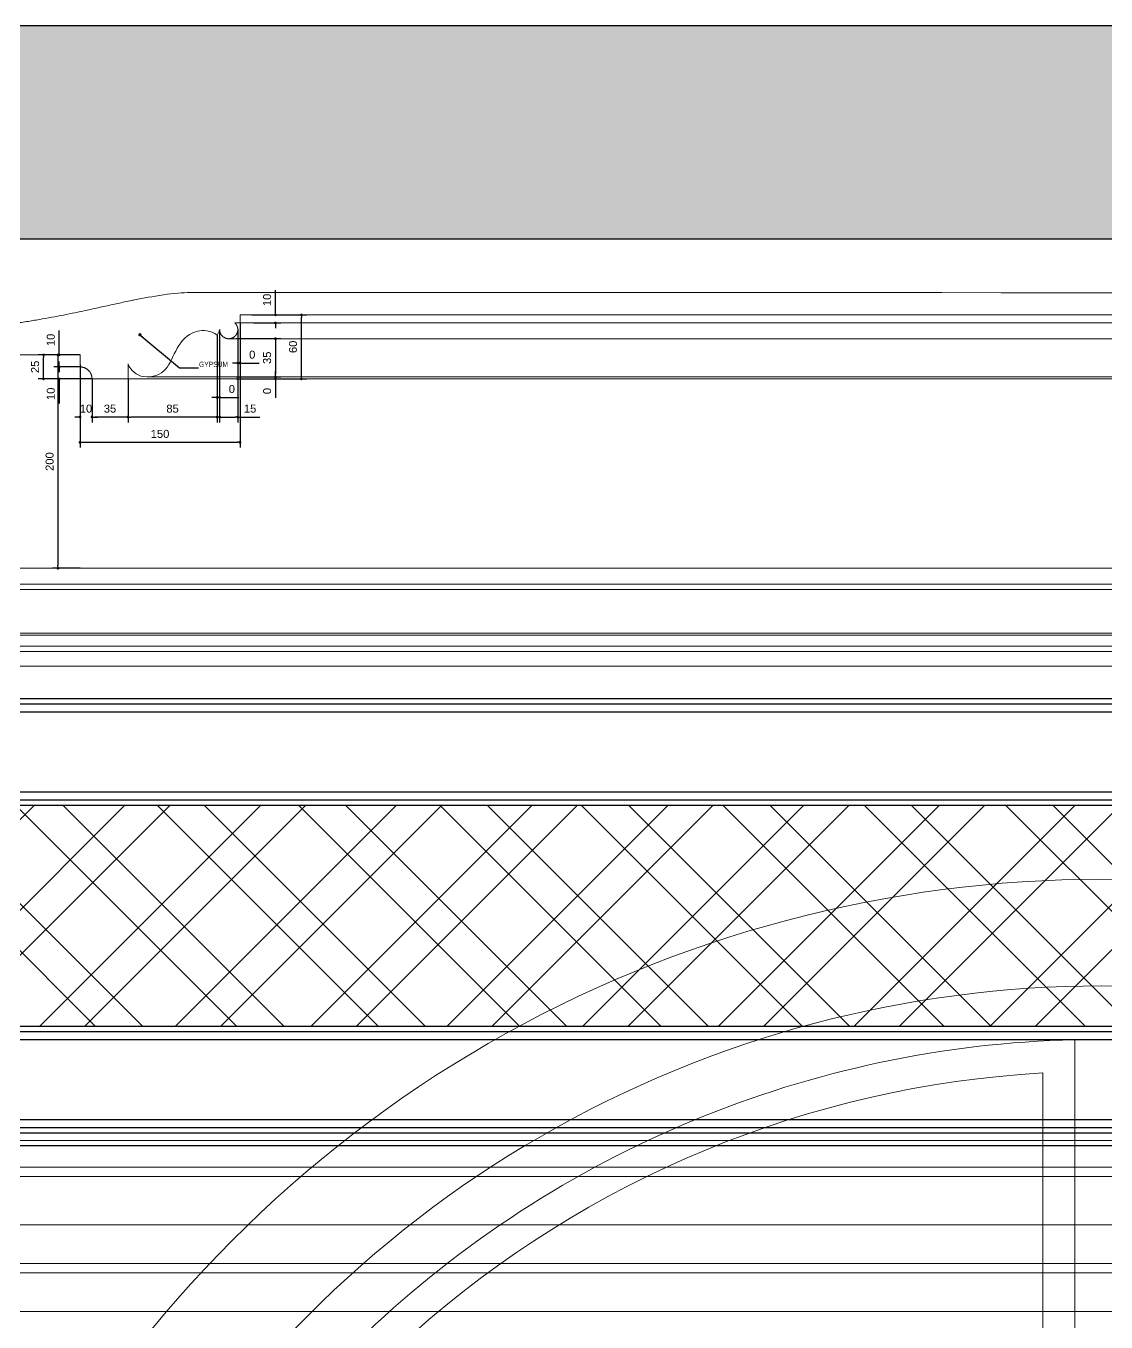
# Model space of a CAD drawing. Header units: inches. Extents: x -12478 to 399182, y -23212 to 525552.
# Drawn here: x 4442 to 5455, y 21997 to 23212 of the extents above; entities that cross this region are included whole.
import ezdxf

# ---------------------------------------------------------------- set-up
doc = ezdxf.new("R2010")
doc.units = ezdxf.units.IN
doc.header["$LTSCALE"] = 1000
doc.header["$MEASUREMENT"] = 0
doc.linetypes.add('DASHED', pattern=[0.75, 0.5, -0.25])
doc.linetypes.add('HIDDEN', pattern=[0.375, 0.25, -0.125])
for name, color, linetype in [('8', 8, 'Continuous'), ('A-DIM', 9, 'Continuous'), ('A-Hidden', 8, 'HIDDEN'), ('ARCH. DIM', 1, 'Continuous'), ('Layer3', 3, 'Continuous'), ('Layer7', 8, 'Continuous')]:
    doc.layers.add(name, color=color, linetype=linetype)
for name, color, linetype, lineweight in [('A-GLAZ', 134, 'Continuous', 18), ('GRC', 41, 'Continuous', 0), ('Sanitaire', 253, 'Continuous', 0), ('Wood treillis', 111, 'Continuous', 0)]:
    doc.layers.add(name, color=color, linetype=linetype, lineweight=lineweight)
doc.styles.add('DIM 50', font='romans.shx', dxfattribs={"width": 0.75, "height": 100})
doc.styles.get("Standard").update_dxf_attribs({"font": 'arial.ttf'})
doc.dimstyles.new('chester 5', dxfattribs={"dimscale": 0.05, "dimtxt": 150, "dimasz": 50, "dimexe": 100, "dimexo": 0, "dimgap": 80, "dimtad": 1, "dimdec": 0, "dimrnd": 5, "dimzin": 0, "dimdsep": 46, "dimtxsty": 'Standard', "dimblk": 'DOT', "dimcen": 100, "dimclrd": 1, "dimclre": 1, "dimclrt": 3, "dimadec": 0, "dimazin": 0, "dimtfac": 1, "dimtdec": 0, "dimtofl": 0, "dimtmove": 0, "dimatfit": 3, "dimfxl": 1, "dimtolj": 1, "dimtzin": 0, "dimlwd": -1, "dimarcsym": 0})
doc.dimstyles.get("Standard").update_dxf_attribs({"dimtxt": 0.18, "dimasz": 0.18, "dimexe": 0.18, "dimexo": 0.0625, "dimgap": 0.09, "dimtad": 0, "dimtih": 1, "dimtoh": 1, "dimdec": 4, "dimzin": 0, "dimdsep": 46, "dimtxsty": 'Standard', "dimcen": 0.09, "dimadec": 0, "dimazin": 0, "dimtfac": 1, "dimtdec": 4, "dimtofl": 0, "dimtmove": 0, "dimatfit": 3, "dimfxl": 1, "dimtolj": 1, "dimtzin": 0, "dimarcsym": 0})

# ---------------------------------------------------------------- blocks, each defined once
blk = doc.blocks.new('_Dot')
at = {"color": 0, "linetype": 'ByBlock', "lineweight": -2}
blk.add_line((-0.5, 0), (-1, 0), dxfattribs=at)
at = {"color": 0, "linetype": 'ByBlock', "const_width": 0.5}
blk.add_lwpolyline([(-0.25, 0, 1), (0.25, 0, 1)], format="xyb", close=True, dxfattribs=at)
blk = doc.blocks.new('*D170')
at = {"layer": 'A-DIM', "color": 1, "lineweight": -2, "transparency": 16777216}
for p, q in [((4504.372211078415, 22881.16771192959), (4504.372211078415, 22840.4078766022)), ((4538.122211078473, 22881.16771192959), (4538.122211078473, 22840.4078766022))]:
    blk.add_line(p, q, dxfattribs=at)
at = {"layer": 'A-DIM', "color": 1, "transparency": 16777216}
blk.add_line((4535.622211078473, 22845.4078766022), (4506.872211078415, 22845.4078766022), dxfattribs=at)
at = {"layer": 'Defpoints', "color": 0, "transparency": 16777216}
for p in [(4504.372211078415, 22881.16771192959, -1.095184822999999e-07), (4538.122211078473, 22881.16771192959, -1.095184822999999e-07), (4504.372211078415, 22845.4078766022)]:
    blk.add_point(p, dxfattribs=at)
at = {"layer": 'A-DIM', "color": 1, "transparency": 16777216, "xscale": 2.5, "yscale": 2.5, "zscale": 2.5, "rotation": 180}
blk.add_blockref('_Dot', (4504.372211078415, 22845.4078766022), dxfattribs=at)
at = {"layer": 'A-DIM', "color": 1, "transparency": 16777216, "xscale": 2.5, "yscale": 2.5, "zscale": 2.5}
blk.add_blockref('_Dot', (4538.122211078473, 22845.4078766022), dxfattribs=at)
at = {"layer": 'A-DIM', "color": 3, "transparency": 16777216, "insert": (4521.247211078444, 22853.23973199101), "char_height": 7.5, "attachment_point": 5}
blk.add_mtext('\\A1;35', dxfattribs=at)
blk = doc.blocks.new('*D171')
at = {"layer": 'A-DIM', "color": 1, "lineweight": -2, "transparency": 16777216}
for p, q in [((4493.122211077949, 22894.4683196824), (4493.122211077949, 22840.40787660208)), ((4504.372211078415, 22869.43340857205), (4504.372211078415, 22840.40787660208))]:
    blk.add_line(p, q, dxfattribs=at)
at = {"layer": 'A-DIM', "color": 1, "transparency": 16777216}
for p, q in [((4490.622211077949, 22845.40787660208), (4488.122211077949, 22845.40787660208)), ((4506.872211078415, 22845.40787660208), (4509.372211078415, 22845.40787660208))]:
    blk.add_line(p, q, dxfattribs=at)
at = {"layer": 'Defpoints', "color": 0, "transparency": 16777216}
for p in [(4493.122211077949, 22894.4683196824, -1.095184822999999e-07), (4504.372211078415, 22869.43340857205), (4504.372211078415, 22845.40787660208)]:
    blk.add_point(p, dxfattribs=at)
at = {"layer": 'A-DIM', "color": 1, "transparency": 16777216, "xscale": 2.5, "yscale": 2.5, "zscale": 2.5}
blk.add_blockref('_Dot', (4493.122211077949, 22845.40787660208), dxfattribs=at)
at = {"layer": 'A-DIM', "color": 1, "transparency": 16777216, "xscale": 2.5, "yscale": 2.5, "zscale": 2.5, "rotation": 180}
blk.add_blockref('_Dot', (4504.372211078415, 22845.40787660208), dxfattribs=at)
at = {"layer": 'A-DIM', "color": 3, "transparency": 16777216, "insert": (4498.747211078182, 22853.23717401), "char_height": 7.5, "attachment_point": 5}
blk.add_mtext('\\A1;10', dxfattribs=at)
blk = doc.blocks.new('*D172')
at = {"layer": 'A-DIM', "color": 1, "transparency": 16777216}
for p, q in [((4473.550910558322, 22906.1677119296), (4473.550910558322, 22926.6796491738)), ((4473.550910558322, 22889.9177119296), (4473.550910558322, 22887.4177119296))]:
    blk.add_line(p, q, dxfattribs=at)
at = {"layer": 'A-DIM', "color": 1, "lineweight": -2, "transparency": 16777216}
for p, q in [((4493.122211077951, 22903.6677119296), (4468.550910558322, 22903.6677119296)), ((4493.122211077951, 22892.4177119296), (4468.550910558322, 22892.4177119296))]:
    blk.add_line(p, q, dxfattribs=at)
at = {"layer": 'Defpoints', "color": 0, "transparency": 16777216}
for p in [(4473.550910558322, 22903.6677119296), (4493.122211077951, 22903.6677119296, -1.095184822999999e-07), (4493.122211077951, 22892.4177119296)]:
    blk.add_point(p, dxfattribs=at)
at = {"layer": 'A-DIM', "color": 1, "transparency": 16777216, "xscale": 2.5, "yscale": 2.5, "zscale": 2.5}
for p, rotation in [((4473.550910558322, 22903.6677119296), 270), ((4473.550910558322, 22892.4177119296), 90)]:
    blk.add_blockref('_Dot', p, dxfattribs=dict(at, rotation=rotation))
at = {"layer": 'A-DIM', "color": 3, "transparency": 16777216, "insert": (4465.721613150416, 22917.6736805517), "char_height": 7.5, "attachment_point": 5, "rotation": 90}
blk.add_mtext('\\A1;10', dxfattribs=at)
blk = doc.blocks.new('*D173')
at = {"layer": 'A-DIM', "color": 1, "transparency": 16777216}
for p, q in [((4473.550910558381, 22894.91771192954), (4473.550910558381, 22897.41771192954)), ((4473.550910558381, 22878.6677119296), (4473.550910558381, 22858.1557746854))]:
    blk.add_line(p, q, dxfattribs=at)
at = {"layer": 'A-DIM', "color": 1, "lineweight": -2, "transparency": 16777216}
for p, q in [((4485.908925436264, 22892.41771192954), (4468.550910558381, 22892.41771192954)), ((4504.372211078417, 22881.1677119296), (4468.550910558381, 22881.1677119296))]:
    blk.add_line(p, q, dxfattribs=at)
at = {"layer": 'Defpoints', "color": 0, "transparency": 16777216}
for p in [(4473.550910558381, 22881.1677119296), (4485.908925436264, 22892.41771192954), (4504.372211078417, 22881.1677119296, -1.095184822999999e-07)]:
    blk.add_point(p, dxfattribs=at)
at = {"layer": 'A-DIM', "color": 1, "transparency": 16777216, "xscale": 2.5, "yscale": 2.5, "zscale": 2.5}
for p, rotation in [((4473.550910558381, 22892.41771192954), 270), ((4473.550910558381, 22881.1677119296), 90)]:
    blk.add_blockref('_Dot', p, dxfattribs=dict(at, rotation=rotation))
at = {"layer": 'A-DIM', "color": 3, "transparency": 16777216, "insert": (4465.721613150475, 22867.1617433075), "char_height": 7.5, "attachment_point": 5, "rotation": 90}
blk.add_mtext('\\A1;10', dxfattribs=at)
blk = doc.blocks.new('*D174')
at = {"layer": 'A-DIM', "color": 1, "lineweight": -2, "transparency": 16777216}
for p, q in [((4481.986703917328, 22903.6677119296), (4453.860206040383, 22903.6677119296)), ((4481.986703917328, 22881.16771192954), (4453.860206040383, 22881.16771192954))]:
    blk.add_line(p, q, dxfattribs=at)
at = {"layer": 'A-DIM', "color": 1, "transparency": 16777216}
blk.add_line((4458.860206040383, 22883.66771192954), (4458.860206040383, 22901.1677119296), dxfattribs=at)
at = {"layer": 'Defpoints', "color": 0, "transparency": 16777216}
for p in [(4458.860206040383, 22903.6677119296), (4481.986703917328, 22903.6677119296), (4481.986703917328, 22881.16771192954)]:
    blk.add_point(p, dxfattribs=at)
at = {"layer": 'A-DIM', "color": 1, "transparency": 16777216, "xscale": 2.5, "yscale": 2.5, "zscale": 2.5}
for p, rotation in [((4458.860206040383, 22903.6677119296), 90), ((4458.860206040383, 22881.16771192954), 270)]:
    blk.add_blockref('_Dot', p, dxfattribs=dict(at, rotation=rotation))
at = {"layer": 'A-DIM', "color": 3, "transparency": 16777216, "insert": (4451.030908632477, 22892.41771192957), "char_height": 7.5, "attachment_point": 5, "rotation": 90}
blk.add_mtext('\\A1;25', dxfattribs=at)
blk = doc.blocks.new('*D175')
at = {"layer": 'A-DIM', "color": 1, "transparency": 16777216}
for p, q in [((4676.361521960473, 22943.66771192954), (4676.361521960473, 22964.17964917374)), ((4676.361521960473, 22931.05706979737), (4676.361521960473, 22928.55706979737))]:
    blk.add_line(p, q, dxfattribs=at)
at = {"layer": 'A-DIM', "color": 1, "lineweight": -2, "transparency": 16777216}
for p, q in [((4655.651239574947, 22941.16771192954), (4681.361521960473, 22941.16771192954)), ((4655.65123957483, 22933.55706979737), (4681.361521960473, 22933.55706979737))]:
    blk.add_line(p, q, dxfattribs=at)
at = {"layer": 'Defpoints', "color": 0, "transparency": 16777216}
for p in [(4655.651239574947, 22941.16771192954, -1.09547418e-07), (4676.361521960473, 22941.16771192954), (4655.65123957483, 22933.55706979737, -1.095311696999999e-07)]:
    blk.add_point(p, dxfattribs=at)
at = {"layer": 'A-DIM', "color": 1, "transparency": 16777216, "xscale": 2.5, "yscale": 2.5, "zscale": 2.5}
for p, rotation in [((4676.361521960473, 22941.16771192954), 270), ((4676.361521960473, 22933.55706979737), 90)]:
    blk.add_blockref('_Dot', p, dxfattribs=dict(at, rotation=rotation))
at = {"layer": 'A-DIM', "color": 3, "transparency": 16777216, "insert": (4668.532224552567, 22955.17368055164), "char_height": 7.5, "attachment_point": 5, "rotation": 90}
blk.add_mtext('\\A1;10', dxfattribs=at)
blk = doc.blocks.new('*D176')
at = {"layer": 'A-DIM', "color": 1, "lineweight": -2, "transparency": 16777216}
for p, q in [((4639.486923085353, 22918.86812239292), (4681.361521960531, 22918.86812239292)), ((4639.486923085411, 22883.01233791858), (4681.361521960531, 22883.01233791858))]:
    blk.add_line(p, q, dxfattribs=at)
at = {"layer": 'A-DIM', "color": 1, "transparency": 16777216}
blk.add_line((4676.361521960531, 22916.36812239292), (4676.361521960531, 22885.51233791858), dxfattribs=at)
at = {"layer": 'Defpoints', "color": 0, "transparency": 16777216}
for p in [(4639.486923085353, 22918.86812239292, -1.095245437999999e-07), (4639.486923085411, 22883.01233791858, -1.096119177e-07), (4676.361521960531, 22883.01233791858)]:
    blk.add_point(p, dxfattribs=at)
at = {"layer": 'A-DIM', "color": 1, "transparency": 16777216, "xscale": 2.5, "yscale": 2.5, "zscale": 2.5}
for p, rotation in [((4676.361521960531, 22918.86812239292), 90), ((4676.361521960531, 22883.01233791858), 270)]:
    blk.add_blockref('_Dot', p, dxfattribs=dict(at, rotation=rotation))
at = {"layer": 'A-DIM', "color": 3, "transparency": 16777216, "insert": (4668.529666571724, 22900.94023015575), "char_height": 7.5, "attachment_point": 5, "rotation": 90}
blk.add_mtext('\\A1;35', dxfattribs=at)
blk = doc.blocks.new('*D177')
at = {"layer": 'A-DIM', "color": 1, "lineweight": -2, "transparency": 16777216}
for p, q in [((4639.486923085411, 22883.01233791858), (4681.361521960531, 22883.01233791858)), ((4639.486923085411, 22881.16775084823), (4681.361521960531, 22881.16775084823))]:
    blk.add_line(p, q, dxfattribs=at)
at = {"layer": 'A-DIM', "color": 1, "transparency": 16777216}
for p, q in [((4676.361521960531, 22885.51233791858), (4676.361521960531, 22888.01233791858)), ((4676.361521960531, 22878.66775084823), (4676.361521960531, 22863.27689136665))]:
    blk.add_line(p, q, dxfattribs=at)
at = {"layer": 'Defpoints', "color": 0, "transparency": 16777216}
for p in [(4639.486923085411, 22883.01233791858), (4639.486923085411, 22881.16775084823, -1.096333301e-07), (4676.361521960531, 22881.16775084823)]:
    blk.add_point(p, dxfattribs=at)
at = {"layer": 'A-DIM', "color": 1, "transparency": 16777216, "xscale": 2.5, "yscale": 2.5, "zscale": 2.5}
for p, rotation in [((4676.361521960531, 22883.01233791858), 270), ((4676.361521960531, 22881.16775084823), 90)]:
    blk.add_blockref('_Dot', p, dxfattribs=dict(at, rotation=rotation))
at = {"layer": 'A-DIM', "color": 3, "transparency": 16777216, "insert": (4668.532224552625, 22869.72232110744), "char_height": 7.5, "attachment_point": 5, "rotation": 90}
blk.add_mtext('\\A1;0', dxfattribs=at)
blk = doc.blocks.new('*D178')
at = {"layer": 'A-DIM', "color": 1, "lineweight": -2, "transparency": 16777216}
for p, q in [((4654.152220500286, 22941.16771192954), (4705.641184722717, 22941.16771192954)), ((4654.152220500286, 22881.16775084823), (4705.641184722717, 22881.16775084823))]:
    blk.add_line(p, q, dxfattribs=at)
at = {"layer": 'A-DIM', "color": 1, "transparency": 16777216}
blk.add_line((4700.641184722717, 22883.66775084823), (4700.641184722717, 22938.66771192954), dxfattribs=at)
at = {"layer": 'Defpoints', "color": 0, "transparency": 16777216}
for p in [(4654.152220500286, 22941.16771192954), (4700.641184722717, 22941.16771192954), (4654.152220500286, 22881.16775084823)]:
    blk.add_point(p, dxfattribs=at)
at = {"layer": 'A-DIM', "color": 1, "transparency": 16777216, "xscale": 2.5, "yscale": 2.5, "zscale": 2.5}
for p, rotation in [((4700.641184722717, 22941.16771192954), 90), ((4700.641184722717, 22881.16775084823), 270)]:
    blk.add_blockref('_Dot', p, dxfattribs=dict(at, rotation=rotation))
at = {"layer": 'A-DIM', "color": 3, "transparency": 16777216, "insert": (4692.811887314811, 22911.16773138888), "char_height": 7.5, "attachment_point": 5, "rotation": 90}
blk.add_mtext('\\A1;60', dxfattribs=at)
blk = doc.blocks.new('*D179')
at = {"layer": 'A-DIM', "color": 1, "lineweight": -2, "transparency": 16777216}
for p, q in [((4621.641083855822, 22922.20397830178), (4621.641083855822, 22840.40787660202)), ((4538.122211078473, 22869.38370288577), (4538.122211078473, 22840.40787660202))]:
    blk.add_line(p, q, dxfattribs=at)
at = {"layer": 'A-DIM', "color": 1, "transparency": 16777216}
blk.add_line((4619.141083855822, 22845.40787660202), (4540.622211078473, 22845.40787660202), dxfattribs=at)
at = {"layer": 'Defpoints', "color": 0, "transparency": 16777216}
for p in [(4621.641083855822, 22922.20397830178, -1.095184822999999e-07), (4538.122211078473, 22869.38370288577), (4538.122211078473, 22845.40787660202)]:
    blk.add_point(p, dxfattribs=at)
at = {"layer": 'A-DIM', "color": 1, "transparency": 16777216, "xscale": 2.5, "yscale": 2.5, "zscale": 2.5, "rotation": 180}
blk.add_blockref('_Dot', (4538.122211078473, 22845.40787660202), dxfattribs=at)
at = {"layer": 'A-DIM', "color": 1, "transparency": 16777216, "xscale": 2.5, "yscale": 2.5, "zscale": 2.5}
blk.add_blockref('_Dot', (4621.641083855822, 22845.40787660202), dxfattribs=at)
at = {"layer": 'A-DIM', "color": 3, "transparency": 16777216, "insert": (4579.881647467148, 22853.23717400994), "char_height": 7.5, "attachment_point": 5}
blk.add_mtext('\\A1;85', dxfattribs=at)
blk = doc.blocks.new('*D180')
at = {"layer": 'A-DIM', "color": 1, "lineweight": -2, "transparency": 16777216}
for p, q in [((4624.021481939417, 22927.33302522899), (4624.021481939417, 22858.81052263395)), ((4621.641083855939, 22909.42116769683), (4621.641083855939, 22858.81052263395))]:
    blk.add_line(p, q, dxfattribs=at)
at = {"layer": 'A-DIM', "color": 1, "transparency": 16777216}
for p, q in [((4619.141083855939, 22863.81052263395), (4616.641083855939, 22863.81052263395)), ((4626.521481939417, 22863.81052263395), (4641.912341420999, 22863.81052263395))]:
    blk.add_line(p, q, dxfattribs=at)
at = {"layer": 'Defpoints', "color": 0, "transparency": 16777216}
for p in [(4624.021481939417, 22927.33302522899, -1.095184822999999e-07), (4621.641083855939, 22909.42116769683), (4624.021481939417, 22863.81052263395)]:
    blk.add_point(p, dxfattribs=at)
at = {"layer": 'A-DIM', "color": 1, "transparency": 16777216, "xscale": 2.5, "yscale": 2.5, "zscale": 2.5}
blk.add_blockref('_Dot', (4621.641083855939, 22863.81052263395), dxfattribs=at)
at = {"layer": 'A-DIM', "color": 1, "transparency": 16777216, "xscale": 2.5, "yscale": 2.5, "zscale": 2.5, "rotation": 180}
blk.add_blockref('_Dot', (4624.021481939417, 22863.81052263395), dxfattribs=at)
at = {"layer": 'A-DIM', "color": 3, "transparency": 16777216, "insert": (4635.466911680208, 22871.63982004187), "char_height": 7.5, "attachment_point": 5}
blk.add_mtext('\\A1;0', dxfattribs=at)
blk = doc.blocks.new('*D181')
at = {"layer": 'A-DIM', "color": 1, "lineweight": -2, "transparency": 16777216}
for p, q in [((4641.029933914193, 22927.74882297631), (4641.029933914193, 22840.40787660214)), ((4624.021481939417, 22906.59929956519), (4624.021481939417, 22840.40787660214))]:
    blk.add_line(p, q, dxfattribs=at)
at = {"layer": 'A-DIM', "color": 1, "transparency": 16777216}
for p, q in [((4626.521481939417, 22845.40787660214), (4638.529933914193, 22845.40787660214)), ((4641.029933914193, 22845.40787660214), (4661.623726547208, 22845.40787660214))]:
    blk.add_line(p, q, dxfattribs=at)
at = {"layer": 'Defpoints', "color": 0, "transparency": 16777216}
for p in [(4641.029933914193, 22927.74882297631, -1.095184822999999e-07), (4624.021481939417, 22906.59929956519), (4641.029933914193, 22845.40787660214)]:
    blk.add_point(p, dxfattribs=at)
at = {"layer": 'A-DIM', "color": 1, "transparency": 16777216, "xscale": 2.5, "yscale": 2.5, "zscale": 2.5, "rotation": 180}
blk.add_blockref('_Dot', (4624.021481939417, 22845.40787660214), dxfattribs=at)
at = {"layer": 'A-DIM', "color": 1, "transparency": 16777216, "xscale": 2.5, "yscale": 2.5, "zscale": 2.5}
blk.add_blockref('_Dot', (4641.029933914193, 22845.40787660214), dxfattribs=at)
at = {"layer": 'A-DIM', "color": 3, "transparency": 16777216, "insert": (4652.576830230701, 22853.23717401005), "char_height": 7.5, "attachment_point": 5}
blk.add_mtext('\\A1;15', dxfattribs=at)
blk = doc.blocks.new('*D182')
at = {"layer": 'A-DIM', "color": 1, "lineweight": -2, "transparency": 16777216}
for p, q in [((4643.122211077949, 22933.55706979748), (4643.122211077949, 22891.00975444494)), ((4641.029933914251, 22905.0072282984), (4641.029933914251, 22891.00975444494))]:
    blk.add_line(p, q, dxfattribs=at)
at = {"layer": 'A-DIM', "color": 1, "transparency": 16777216}
for p, q in [((4638.529933914251, 22896.00975444494), (4636.029933914251, 22896.00975444494)), ((4645.622211077949, 22896.00975444494), (4661.013070559531, 22896.00975444494))]:
    blk.add_line(p, q, dxfattribs=at)
at = {"layer": 'Defpoints', "color": 0, "transparency": 16777216}
for p in [(4643.122211077949, 22933.55706979748, -1.095174515e-07), (4641.029933914251, 22905.0072282984), (4643.122211077949, 22896.00975444494)]:
    blk.add_point(p, dxfattribs=at)
at = {"layer": 'A-DIM', "color": 1, "transparency": 16777216, "xscale": 2.5, "yscale": 2.5, "zscale": 2.5}
blk.add_blockref('_Dot', (4641.029933914251, 22896.00975444494), dxfattribs=at)
at = {"layer": 'A-DIM', "color": 1, "transparency": 16777216, "xscale": 2.5, "yscale": 2.5, "zscale": 2.5, "rotation": 180}
blk.add_blockref('_Dot', (4643.122211077949, 22896.00975444494), dxfattribs=at)
at = {"layer": 'A-DIM', "color": 3, "transparency": 16777216, "insert": (4654.56764081874, 22903.83905185285), "char_height": 7.5, "attachment_point": 5}
blk.add_mtext('\\A1;0', dxfattribs=at)
blk = doc.blocks.new('*D183')
at = {"layer": 'A-DIM', "color": 1, "lineweight": -2, "transparency": 16777216}
for p, q in [((4643.122211078007, 22912.28341212106), (4643.122211078007, 22816.73419387132)), ((4493.122211077891, 22867.43809814216), (4493.122211077891, 22816.73419387132))]:
    blk.add_line(p, q, dxfattribs=at)
at = {"layer": 'A-DIM', "color": 1, "transparency": 16777216}
blk.add_line((4495.622211077891, 22821.73419387132), (4640.622211078007, 22821.73419387132), dxfattribs=at)
at = {"layer": 'Defpoints', "color": 0, "transparency": 16777216}
for p in [(4643.122211078007, 22912.28341212106), (4493.122211077891, 22867.43809814216), (4643.122211078007, 22821.73419387132)]:
    blk.add_point(p, dxfattribs=at)
at = {"layer": 'A-DIM', "color": 1, "transparency": 16777216, "xscale": 2.5, "yscale": 2.5, "zscale": 2.5, "rotation": 180}
blk.add_blockref('_Dot', (4493.122211077891, 22821.73419387132), dxfattribs=at)
at = {"layer": 'A-DIM', "color": 1, "transparency": 16777216, "xscale": 2.5, "yscale": 2.5, "zscale": 2.5}
blk.add_blockref('_Dot', (4643.122211078007, 22821.73419387132), dxfattribs=at)
at = {"layer": 'A-DIM', "color": 3, "transparency": 16777216, "insert": (4568.122211077949, 22829.56349127923), "char_height": 7.5, "attachment_point": 5}
blk.add_mtext('\\A1;150', dxfattribs=at)
blk = doc.blocks.new('*D184')
at = {"layer": 'A-DIM', "color": 1, "lineweight": -2, "transparency": 16777216}
for p, q in [((4493.122211077951, 22903.6677119296), (4467.465918785605, 22903.6677119296)), ((4493.122211077951, 22703.6677119296), (4467.465918785605, 22703.6677119296))]:
    blk.add_line(p, q, dxfattribs=at)
at = {"layer": 'A-DIM', "color": 1, "transparency": 16777216}
blk.add_line((4472.465918785605, 22901.1677119296), (4472.465918785605, 22706.1677119296), dxfattribs=at)
at = {"layer": 'Defpoints', "color": 0, "transparency": 16777216}
for p in [(4493.122211077951, 22903.6677119296, -1.095184822999999e-07), (4472.465918785605, 22703.6677119296), (4493.122211077951, 22703.6677119296, -1.098949954e-07)]:
    blk.add_point(p, dxfattribs=at)
at = {"layer": 'A-DIM', "color": 1, "transparency": 16777216, "xscale": 2.5, "yscale": 2.5, "zscale": 2.5}
for p, rotation in [((4472.465918785605, 22903.6677119296), 90), ((4472.465918785605, 22703.6677119296), 270)]:
    blk.add_blockref('_Dot', p, dxfattribs=dict(at, rotation=rotation))
at = {"layer": 'A-DIM', "color": 3, "transparency": 16777216, "insert": (4464.636621377699, 22803.6677119296), "char_height": 7.5, "attachment_point": 5, "rotation": 90}
blk.add_mtext('\\A1;200', dxfattribs=at)
blk = doc.blocks.new('win-2100')
at = {"layer": 'A-GLAZ', "color": 8, "linetype": 'ByBlock', "lineweight": 0, "ltscale": 0.5, "elevation": 0.0142094016141445}
for points in [[(-25.00000004921458, 2999.687451155856), (-25.00000004921458, 2536.918289905472, 0.1748347617106542), (-361.9808942553063, 2397.336233264592), (-689.2081062999496, 2724.563445308479, -0.1859479994210225)], [(-55.00000004915637, 2968.439466357522), (-55.00000004921458, 2564.828513831308, 0.148901256745093), (-360.503199422179, 2438.284945302643), (-645.8992409148777, 2723.68098679476, -0.1695819405206243)]]:
    blk.add_lwpolyline(points, format="xyb", close=True, dxfattribs=at)
at = {"layer": 'A-GLAZ', "color": 8, "linetype": 'ByBlock', "lineweight": 0, "ltscale": 0.5}
blk.add_arc((-4.915636964142323e-08, 1999.999999999302, 0.008525813344111), 1150.000000000033, 359.9999999966649, 179.9999999966649, dxfattribs=at)
at = {"layer": 'ARCH. DIM', "lineweight": 0}
blk.add_arc((-4.915636964142323e-08, 1999.999999999302, 0.008525813344111), 1050.000000000033, 359.9999999966649, 179.9999999966649, dxfattribs=at)
blk = doc.blocks.new('MAK-GF10 structrual elev A')
at = {"layer": 'Layer7'}
h = blk.add_hatch(dxfattribs=at)
h.set_pattern_fill('AR-CONC', color=256, scale=10, style=0)
h.set_pattern_definition([(49.99999999999999, (-400019.9734791887, -95187.58330076892), (71.72601826007534, -6.275213498259509), [7.5, -82.5]), (355, (-400019.9734791887, -95187.58330076892), (-13.8751333613, 75.2192133700012), [6, -66]), (100.4514, (-400013.9963111887, -95188.10623476893), (57.85093817140214, 68.94395420609534), [6.374018999999992, -70.11421119999989]), (46.18420000000005, (-400019.9734791886, -95167.58330076898), (106.7241048625644, -16.5519014329018), [11.24999999999999, -123.7499999999999]), (96.63559999999998, (-400011.0798046887, -95168.96263146895), (93.46627055487032, 97.41178709004417), [9.56102879999999, -105.1712999999999]), (351.1842000000001, (-400019.9734791886, -95167.58330076898), (93.46619451336271, 97.4118600925325), [9, -99]), (21, (-400009.9734791886, -95172.58330076898), (59.69070521184615, -40.26188906653389), [7.5, -82.5]), (325.9999999999999, (-400009.9734791886, -95172.58330076898), (24.33153319215817, 72.51500450468531), [6, -66]), (71.45140000000006, (-400004.9992558886, -95175.9384613689), (84.022262858149, 32.25304967099524), [6.374018999999997, -70.11421119999997]), (37.50000000000001, (-400019.9734791887, -95187.58330076892), (1.215985531729066, 33.28938538313115), [0, -65.19999999999999, 0, -67, 0, -66.25]), (7.499999999999999, (-400019.9734791887, -95187.58330076892), (26.30695374421486, 39.44117118823605), [0, -38.2, 0, -63.7, 0, -25.25]), (327.4999999999999, (-400042.2734791887, -95187.58330076898), (53.3822436172409, -2.255487173437976), [0, -24.99999999999997, 0, -77.99999999999989, 0, -103.4999999999998]), (317.4999999999999, (-400052.2734791887, -95187.58330076898), (58.31861693423861, 10.01049823323177), [0, -32.49999999999997, 0, -51.79999999999996, 0, -73.49999999999994])])
h.paths.add_polyline_path([(13352.38726142689, 23212.05420349684), (13352.38726142683, 23012.05420349684), (2747.580180724734, 23012.05420349684), (2747.580180724675, 23212.05420349684)])
at = {"layer": 'Layer3'}
for p, q in [((13352.38726142689, 23212.05420349684, -1.466518336033709e-07), (2747.580180724675, 23212.05420349684, -1.466518336033709e-07)), ((13352.38726142683, 23012.05420349684, -1.466518336033709e-07), (2747.580180724734, 23012.05420349684, -1.466518336033709e-07))]:
    blk.add_line(p, q, dxfattribs=at)
at = {"layer": 'A-GLAZ'}
blk.add_blockref('win-2100', (5450.654370514385, 19262.05420348735, -0.002842648617597803), dxfattribs=at)
blk = doc.blocks.new('A$Ce2b00592')
at = {"layer": 'GRC'}
for points, weights, knots in [([(9009.992794049263, 94.99991078389576, -2.3992062283e-06), (8933.152724232234, 81.9594190941425, -1.276916578599999e-06), (8937.411254211329, 183.5329795008292, -1.276916578599999e-06), (8933.414942979929, 203.1366903752787, -1.276916578599999e-06), (8927.320671795045, 246.5168394704815, -1.276916578599999e-06), (8896.087789355135, 287.6138554820791, -1.276916578599999e-06), (8858.556138713728, 323.6692547774874, -1.276916578599999e-06), (8825.963627460762, 348.6331671047374, -1.1787390848e-06), (8788.263892626157, 374.9267966788611, -1.2415973132e-06), (8702.005382123694, 372.6490542885731, -1.2537427058e-06), (8527.856019703984, 368.988191885408, -3.685446131007434e-07), (8458.612918087652, 408.6806414572638, -3.358600118007429e-07), (8389.896285208604, 410.0851943501621, -3.365303812007435e-07), (8339.908176291698, 410.0851943502203, -3.433196924007436e-07), (8110.762594090134, 410.0851943501621, -1.3599257882e-06), (1676.875214217347, 410.0851812997134, -1.467615254000004e-07)], [1, 1, 1, 1, 0.9492530216741316, 0.9492530216741316, 1, 0.9492530216741316, 0.9492530216741316, 1, 1, 1, 1, 1, 1, 1], [0.6724186938435773, 0.6724186938435773, 0.6724186938435773, 0.6724186938435773, 1.619397948669755, 1.619397948669755, 1.619397948669755, 2.404796112067741, 2.404796112067741, 2.404796112067741, 3.190194275465501, 3.190194275465501, 3.190194275465501, 4.002694275465272, 4.002694275465272, 4.002694275465272, 4.856497734762342, 4.856497734762342, 4.856497734762342, 4.856497734762342]), ([(850.0208933777176, 94.99991078395396, -1.231808132e-06), (926.8609631948639, 81.9594190941425, -1.095184822999999e-07), (922.6024332159432, 183.5329795008292, -1.095184822999999e-07), (926.5987444475177, 203.1366903752205, -1.095184822999999e-07), (932.6930156321032, 246.5168394703069, -1.095184822999999e-07), (963.925898072077, 287.6138554820791, -1.095184822999999e-07), (1001.457548713428, 323.6692547775456, -1.095184822999999e-07), (1034.050059966394, 348.6331671047956, -1.134098849999998e-08), (1071.749794800708, 374.9267966787447, -7.419921690000022e-08), (1158.008305303636, 372.6490542885149, -8.634460950000001e-08), (1336.929323234479, 368.9881918855244, -1.422030836e-07), (1406.17242485052, 408.6806414572056, -1.095184822999999e-07), (1474.889057729975, 410.0851943502203, -1.101888517e-07), (1524.877166646824, 410.0851943503367, -1.169781629000001e-07), (1749.251093336905, 410.0851943503949, -1.925276919000001e-07), (1676.875214217347, 410.0851812997134, -1.467615254000004e-07)], [1, 1, 1, 1, 0.9492530216741316, 0.9492530216741316, 1, 0.9492530216741316, 0.9492530216741316, 1, 1, 1, 1, 1, 1, 1], [0.6724186938435773, 0.6724186938435773, 0.6724186938435773, 0.6724186938435773, 1.619397948669755, 1.619397948669755, 1.619397948669755, 2.404796112067741, 2.404796112067741, 2.404796112067741, 3.190194275465501, 3.190194275465501, 3.190194275465501, 4.002694275465272, 4.002694275465272, 4.002694275465272, 4.856497734762342, 4.856497734762342, 4.856497734762342, 4.856497734762342]), ([(947.9537838967517, 101.6130709366407, -1.095184822999999e-07), (947.9537838968099, 118.2797376035014, -1.095184822999999e-07), (947.9537838967517, 134.9464042701875, -1.095184822999999e-07), (947.9537838967517, 151.6130709369318, -1.095184822999999e-07), (947.9537838967518, 205.3652913497644, -1.095184822999999e-07), (968.5238681018236, 255.0258676161175, -1.095184822999999e-07), (1006.532427659666, 293.0344271741342, -1.095184822999999e-07), (1044.540987217333, 331.0429867318599, -1.095184822999999e-07), (1094.201563483803, 351.6130709366371, -1.095184822999999e-07), (1147.953783896926, 351.6130709366407, -1.095184822999999e-07), (1222.215609069623, 351.6130709366407, -1.095184822999999e-07), (1296.47743424261, 351.6130709366407, -1.095184822999999e-07), (1370.739259415481, 351.6130709366407, -1.095184822999999e-07)], [1, 1, 1, 1, 0.9492530216741316, 0.9492530216741316, 1, 0.9492530216741316, 0.9492530216741316, 1, 1, 1, 1], [1219.098881602295, 1219.098881602295, 1219.098881602295, 1219.098881602295, 1220.098881602295, 1220.098881602295, 1220.098881602295, 1220.884279765693, 1220.884279765693, 1220.884279765693, 1221.669677929091, 1221.669677929091, 1221.669677929091, 1222.669677929091, 1222.669677929091, 1222.669677929091, 1222.669677929091])]:
    blk.add_rational_spline(points, weights, degree=3, knots=knots, dxfattribs=at)
for points in [[(1520.739259415539, 381.5023898859508, -1.095184822999999e-07), (1520.739259415481, 384.0392835694365, -1.095184822999999e-07), (1520.739259415481, 386.5761772530386, -1.095184822999999e-07), (1520.739259415539, 389.1130709366407, -1.095184822999999e-07)], [(1520.739259415539, 389.1130709366407, -1.095184822999999e-07), (1556.74308450683, 389.1130709365825, -1.095184822999999e-07), (1592.746909598296, 389.1130709366407, -1.095184822999999e-07), (1636.588598571368, 389.1130578846787, -1.465673149000007e-07)], [(8344.046083522808, 389.1130709366407, -3.358600118007429e-07), (8308.042258431225, 389.1130709366407, -3.358600118007429e-07), (8267.266777829034, 389.1130709365243, -1.276916578599999e-06), (1636.588598571368, 389.1130578846787, -1.465673149000007e-07)], [(1515.950431457371, 381.502389886009, -1.095184822999999e-07), (1517.546707443369, 381.5023898858344, -1.095184822999999e-07), (1519.1429834296, 381.5023898858344, -1.095184822999999e-07), (1520.739259415539, 381.5023898859508, -1.095184822999999e-07)], [(1499.258132193529, 370.1493373088306, -1.095184822999999e-07), (1500.051598221413, 371.8590196178411, -1.095184822999999e-07), (1500.845064249414, 373.5687019270263, -1.095184822999999e-07), (1501.638530277298, 375.2783842360368, -1.095184822999999e-07)], [(1370.739259415481, 351.6130709366407, -1.095184822999999e-07), (1370.739259415481, 347.8630709366407, -1.095184822999999e-07), (1370.739259415539, 344.1130709366407, -1.095184822999999e-07), (1370.739259415481, 340.3630709366989, -1.095184822999999e-07)], [(1415.739259416354, 329.1130709368153, -1.095184822999999e-07), (1415.739259416354, 333.8565969954361, -1.095184822999999e-07), (1415.739259416354, 338.6001230543479, -1.095184822999999e-07), (1415.739259416354, 343.3436491131433, -1.095184822999999e-07)], [(1381.989259416354, 329.1130709366407, -1.095184822999999e-07), (1393.239259416354, 329.1130709366407, -1.095184822999999e-07), (1404.489259416296, 329.1130709366989, -1.095184822999999e-07), (1415.739259416354, 329.1130709368153, -1.095184822999999e-07)]]:
    blk.add_open_spline(points, degree=3, dxfattribs=at)
for points, weights in [([(1517.614446218184, 371.1969505280722, -1.095184822999999e-07), (1519.555449665815, 374.7478377950647, -1.095184822999999e-07), (1518.910375752836, 378.742856495257, -1.095184822999999e-07), (1515.950431457371, 381.502389886009, -1.095184822999999e-07)], [1, 0.8598574150774515, 0.8598574150774515, 1]), ([(1501.638530277298, 375.2783842360368, -1.095184822999999e-07), (1501.638530277065, 371.2316207434051, -1.095184822999999e-07), (1504.120743490224, 368.0355430953205, -1.095184822999999e-07), (1508.041578587843, 367.0338710414362, -1.095184822999999e-07)], [1, 0.8598574150774512, 0.8598574150774512, 1]), ([(1508.041578587843, 367.0338710414362, -1.095184822999999e-07), (1511.962413685571, 366.0321989876684, -1.095184822999999e-07), (1515.673442771193, 367.6460632607377, -1.095184822999999e-07), (1517.614446218184, 371.1969505280722, -1.095184822999999e-07)], [1, 0.8598574150774512, 0.8598574150774512, 1]), ([(1370.739259415481, 340.3630709366989, -1.095184822999999e-07), (1377.329356838833, 340.3630709363497, -1.095184822999999e-07), (1381.989259415655, 335.7031683598216, -1.095184822999999e-07), (1381.989259416354, 329.1130709366407, -1.095184822999999e-07)], [1, 0.8047378541597044, 0.8047378541597044, 1])]:
    blk.add_rational_spline(points, weights, degree=3, dxfattribs=at)
blk.add_open_spline([(1415.739259416354, 343.3436491131433, -1.095184822999999e-07), (1416.240672374319, 341.6165076703764, -1.095184822999999e-07), (1418.782079653582, 337.4054804951884, -1.095184822999999e-07), (1428.189064542996, 329.128984860843, -1.095184822999999e-07), (1450.075707315467, 331.8099886800046, -1.095184822999999e-07), (1458.929524598818, 353.3492140060407, -1.095184822999999e-07), (1469.800860859337, 371.6821411614073, -1.095184822999999e-07), (1487.72751647979, 375.7647498066653, -1.095184822999999e-07), (1496.514247063897, 372.3234540126286, -1.095184822999999e-07), (1499.258132193529, 370.1493373088306, -1.095184822999999e-07)], degree=3, knots=[1227.240474255736, 1227.240474255736, 1227.240474255736, 1227.240474255736, 1263.209530498461, 1323.3950930478, 1470.775086813921, 1611.888659296683, 1766.488266868515, 1876.411688970276, 1946.4279415051, 1946.4279415051, 1946.4279415051, 1946.4279415051], dxfattribs=at)

msp = doc.modelspace()

# ---------------------------------------------------------------- hatches: boundary and pattern name
at = {"layer": 'Wood treillis', "lineweight": -2}
h = msp.add_hatch(dxfattribs=at)
h.set_pattern_fill('ANSI32', color=256, scale=250, angle=90)
h.set_pattern_definition([(135, (0, 0), (-66.29126073623884, -66.29126073623883), []), (135, (2.706112671194974e-15, 44.19417375), (-66.29126073623884, -66.29126073623883), [])])
h.paths.add_polyline_path([(12012.36953208141, 22481.64136927429), (12012.36953208141, 22274.1252294904), (4092.403454405551, 22274.1252294904), (4092.40345440555, 22481.64136927429)])
h = msp.add_hatch(dxfattribs=at)
h.set_pattern_fill('ANSI32', color=256, scale=240)
h.set_pattern_definition([(45, (0, 0), (-63.63961030678927, 63.63961030678929), []), (45, (42.4264068, 0), (-63.63961030678927, 63.63961030678929), [])])
h.paths.add_polyline_path([(12012.36953208141, 22481.64136927429), (12012.36953208141, 22274.1252294904), (4092.403454405551, 22274.1252294904), (4092.40345440555, 22481.64136927429)])

# ---------------------------------------------------------------- linework, layer by layer
at = {"layer": 'A-Hidden', "linetype": 'DASHED', "lineweight": 0, "ltscale": 10}
for p, q in [((15334.44934037904, 23012.05420349684, 2.238808387968471e-07), (2054.320484236057, 23012.05420349695, -1.759603161380624e-06)), ((15334.44934037916, 22162.55453607236, -1.466518336103123e-07), (2054.320484236057, 22162.55453607225, -1.759603161380624e-06))]:
    msp.add_line(p, q, dxfattribs=at)
at = {"layer": 'GRC', "lineweight": 0}
for p, q in [((4643.122211078007, 22933.55703087879, -1.423568412203424e-06), (11461.65077914024, 22933.55703087867, -1.423568412203424e-06)), ((4633.295006684144, 22918.85810323927, -1.423568412203424e-06), (11473.00641166599, 22918.85810323927, -1.423568412203424e-06)), ((4538.122211078589, 22881.16771192959, -1.423568412203424e-06), (11566.65077507531, 22881.16771192953, -1.423568412203424e-06)), ((4558.669381064188, 22883.12143288291, -1.423568412203424e-06), (11550.6657335817, 22883.12143288279, -1.423568412203424e-06)), ((4192.509892211528, 22703.57499534317, -1.31885214850326e-06), (11911.65077457309, 22703.57499534317, -1.326539412603709e-06)), ((4193.122211073467, 22688.66771192959, -1.326831727003825e-06), (11911.65077457309, 22688.66771192953, -1.331989196703402e-06)), ((4186.098299952515, 22683.66771189182, -1.308534379303477e-06), (11918.67496259575, 22683.66771124885, -1.002213562203764e-06)), ((4152.57128494716, 22640.9118025967, -1.305906069603387e-06), (11952.19884101325, 22640.91180185351, -9.518653645033536e-07)), ((4152.577378542046, 22642.91180309013, -1.308615774203845e-06), (11952.20170069957, 22642.91180244461, -1.001101387803446e-06)), ((4149.305845156836, 22625.64094311697, -1.308630422003312e-06), (11955.46760842256, 22625.64094247116, -1.000981477803981e-06)), ((4149.336735553981, 22630.51272329112, -1.308863545803957e-06), (11952.14921832673, 22630.51272264513, -1.00110000430336e-06)), ((4135.33948405413, 22611.91837658687, -1.30869438760349e-06), (11969.43350161309, 22611.91837594, -1.000507963703656e-06)), ((4129.336735559627, 22581.64097759064, -1.423568412203424e-06), (11975.43625187984, 22581.64097759064, -2.956888718404e-06)), ((3980.33277727745, 22167.0545531981, -1.314049929903922e-06), (12124.44020837365, 22167.05455319805, -1.314049929903922e-06)), ((12112.36914056184, 22174.12562100997, -1.314049929903922e-06), (3992.403845089255, 22174.12563626713, -1.314049929903922e-06)), ((3477.075337693852, 22162.05456491042, -1.15696997480346e-06), (12539.76687361486, 22162.05456491042, -2.852926712403537e-06)), ((3497.075337621791, 22142.05455880595, -1.314049929903922e-06), (12607.69764802925, 22142.05455880595, -2.808836901903963e-06)), ((3497.075337621791, 22133.35537346062, -1.314049929903922e-06), (12607.69764802925, 22133.35537346062, -2.808836901903963e-06)), ((3488.445267240924, 22088.08267948905, -1.314049929803308e-06), (12616.32771841023, 22088.08267948887, -1.314049929903922e-06)), ((3411.47156116378, 22043.08496644913, -1.314049929903922e-06), (12693.30142448744, 22043.08496644913, -1.314049929903922e-06)), ((3416.38103053486, 22051.72520063946, -1.315683906803886e-06), (12688.39195511618, 22051.7252006394, -2.850458764803783e-06)), ((3399.45860728214, 22006.8549787589, -1.314049929903922e-06), (12705.31437836913, 22006.8549787589, -2.857240666003263e-06))]:
    msp.add_line(p, q, dxfattribs=at)
at = {"layer": 'Wood treillis', "lineweight": -2, "elevation": -1.314049929903371e-06}
for points in [[(12112.36914056184, 22174.12562100997), (3992.403845925117, 22174.12562100997), (3992.403845925117, 22581.64097775472), (12112.36914056184, 22581.64097775472)], [(12107.36831333296, 22179.12644823885), (3997.404673154, 22179.12644823885), (3997.404673154, 22576.64015052584), (12107.36831333296, 22576.64015052584)], [(12099.86801454196, 22186.62674702985), (4004.904971945001, 22186.62674702985), (4004.904971945001, 22569.13985173484), (12099.86801454196, 22569.13985173484)], [(12024.86929880816, 22261.62546276366), (4079.903687678805, 22261.62546276366), (4079.903687678805, 22494.14113600104), (12024.86929880816, 22494.14113600104)], [(12017.36929880816, 22269.12546276366), (4087.403687678805, 22269.12546276366), (4087.403687678805, 22486.64113600104), (12017.36929880816, 22486.64113600104)], [(12012.36953208141, 22274.1252294904), (4092.403454405551, 22274.1252294904), (4092.40345440555, 22481.64136927429), (12012.36953208141, 22481.64136927429)]]:
    msp.add_lwpolyline(points, close=True, dxfattribs=at)

# ---------------------------------------------------------------- block references
at = {"layer": '8', "color": 2}
msp.add_blockref('MAK-GF10 structrual elev A', (0, 0), dxfattribs=at)
at = {"layer": 'Sanitaire', "color": 1}
msp.add_blockref('A$Ce2b00592', (3122.376346561658, 22552.05464097024, -1.466518336033709e-07), dxfattribs=at)

# ---------------------------------------------------------------- texts
at = {"layer": 'A-DIM', "ltscale": 500, "insert": (4604.718412988062, 22897.23886011925, -1.284719563203371e-06), "char_height": 4.999999999999999, "width": 373.4784503102622, "attachment_point": 1, "style": 'DIM 50'}
msp.add_mtext('{\\fCityBlueprint|b0|i0|c2|p2;GYPSUM}', dxfattribs=at)

# ---------------------------------------------------------------- dimensions: what is measured, and where the dimension line sits
at = {"layer": 'A-DIM'}
for base, p1, p2, angle, picture, middle in [((4676.361521960473, 22941.16771192954, -1.314049929903371e-06), (4655.651239574829, 22933.55706979736, -1.423581099603371e-06), (4655.651239574945, 22941.16771192953, -1.423597347903371e-06), 89.99999999666495, '*D175', (4668.532224552567, 22955.17368055164, -1.314049929903371e-06)), ((4700.641184722717, 22941.16771192954, -1.314049929903371e-06), (4654.152220500284, 22881.16775084822, -1.314049929903371e-06), (4654.152220500284, 22941.16771192953, -1.314049929903371e-06), 89.99999999666495, '*D178', (4692.811887314811, 22911.16773138888, -1.314049929903371e-06)), ((4643.122211077949, 22896.00975444494, -1.314049929903371e-06), (4641.029933914251, 22905.0072282984, -1.314049929903371e-06), (4643.122211077949, 22933.55706979748, -1.423567381403371e-06), 359.9999999966649, '*D182', (4654.56764081874, 22903.83905185285, -1.314049929903371e-06)), ((4473.550910558322, 22903.6677119296, -1.314049929903371e-06), (4493.122211077949, 22892.41771192959, -1.314049929903371e-06), (4493.122211077949, 22903.66771192959, -1.423568412203371e-06), 89.99999999666495, '*D172', (4465.721613150416, 22917.6736805517, -1.314049929903371e-06)), ((4538.122211078473, 22845.40787660202, -1.314049929903371e-06), (4621.641083855822, 22922.20397830178, -1.423568412203371e-06), (4538.122211078473, 22869.38370288577, -1.314049929903371e-06), 359.9999999966649, '*D179', (4579.881647467148, 22853.23717400994, -1.314049929903371e-06)), ((4624.021481939417, 22863.81052263395, -1.314049929903371e-06), (4621.641083855939, 22909.42116769683, -1.314049929903371e-06), (4624.021481939417, 22927.33302522899, -1.423568412203371e-06), 359.9999999966649, '*D180', (4635.466911680208, 22871.63982004187, -1.314049929903371e-06)), ((4641.029933914193, 22845.40787660214, -1.314049929903371e-06), (4624.021481939417, 22906.59929956519, -1.314049929903371e-06), (4641.029933914193, 22927.74882297631, -1.423568412203371e-06), 359.9999999966649, '*D181', (4652.576830230701, 22853.23717401005, -1.314049929903371e-06)), ((4676.361521960531, 22883.01233791858, -1.314049929903371e-06), (4639.486923085351, 22918.86812239292, -1.423574473703371e-06), (4639.486923085409, 22883.01233791857, -1.423661847603371e-06), 89.99999999666495, '*D176', (4668.529666571724, 22900.94023015575, -1.314049929903371e-06)), ((4458.860206040383, 22903.6677119296, -1.314049929903371e-06), (4481.986703917326, 22881.16771192953, -1.314049929903371e-06), (4481.986703917326, 22903.66771192959, -1.314049929903371e-06), 89.99999999666495, '*D174', (4451.030908632477, 22892.41771192957, -1.314049929903371e-06)), ((4472.465918785605, 22703.6677119296, -1.314049929903371e-06), (4493.122211077949, 22903.66771192959, -1.423568412203371e-06), (4493.122211077949, 22703.66771192959, -1.423944925303371e-06), 89.99999999666495, '*D184', (4464.636621377699, 22803.6677119296, -1.314049929903371e-06)), ((4643.122211078007, 22821.73419387132, -1.314049929903371e-06), (4493.122211077891, 22867.43809814216, -1.314049929903371e-06), (4643.122211078007, 22912.28341212106, -1.314049929903371e-06), 359.9999999966649, '*D183', (4568.122211077949, 22829.56349127923, -1.314049929903371e-06)), ((4473.550910558381, 22881.1677119296, -1.314049929903371e-06), (4485.908925436263, 22892.41771192953, -1.314049929903371e-06), (4504.372211078415, 22881.16771192959, -1.423568412203371e-06), 89.99999999666495, '*D173', (4465.721613150475, 22867.1617433075, -1.314049929903371e-06)), ((4504.372211078415, 22845.4078766022, -1.314049929903371e-06), (4538.122211078473, 22881.16771192959, -1.423568412203371e-06), (4504.372211078415, 22881.16771192959, -1.423568412203371e-06), 359.9999999966649, '*D170', (4521.247211078444, 22853.23973199101, -1.314049929903371e-06)), ((4676.361521960531, 22881.16775084823, -1.314049929903371e-06), (4639.486923085409, 22883.01233791857, -1.314049929903371e-06), (4639.486923085409, 22881.16775084822, -1.423683260003371e-06), 89.99999999666495, '*D177', (4668.532224552625, 22869.72232110744, -1.314049929903371e-06))]:
    dim = msp.add_linear_dim(base=base, p1=p1, p2=p2, angle=angle, dimstyle='chester 5', dxfattribs=at)
    dim.commit()
    dim.dimension.update_dxf_attribs({"geometry": picture, "text_midpoint": middle})
dim = msp.add_linear_dim(base=(4504.372211078415, 22845.40787660208, -1.314049929903371e-06), p1=(4493.122211077949, 22894.4683196824, -1.423568412203371e-06), p2=(4504.372211078415, 22869.43340857205, -1.314049929903371e-06), angle=359.9999999966649, dimstyle='chester 5', dxfattribs=at)
dim.commit()
dim.dimension.update_dxf_attribs({"geometry": '*D171', "text_midpoint": (4498.747211078182, 22845.40787660208, -1.314049929903371e-06), "dimtype": 160})

# ---------------------------------------------------------------- leaders
msp.add_leader([(4549.283125661605, 22922.53497602441, -1.314049929903371e-06), (4586.247131650278, 22891.43280780606, -1.314049929903371e-06), (4604.218651914096, 22891.43280780612, -1.314049929903371e-06)], dimstyle='Standard', override={"dimasz": 3, "dimldrblk": 'Dot', "dimfxl": 0.1, "dimarcsym": 2}, dxfattribs=at)

doc.saveas('drawing.dxf')
